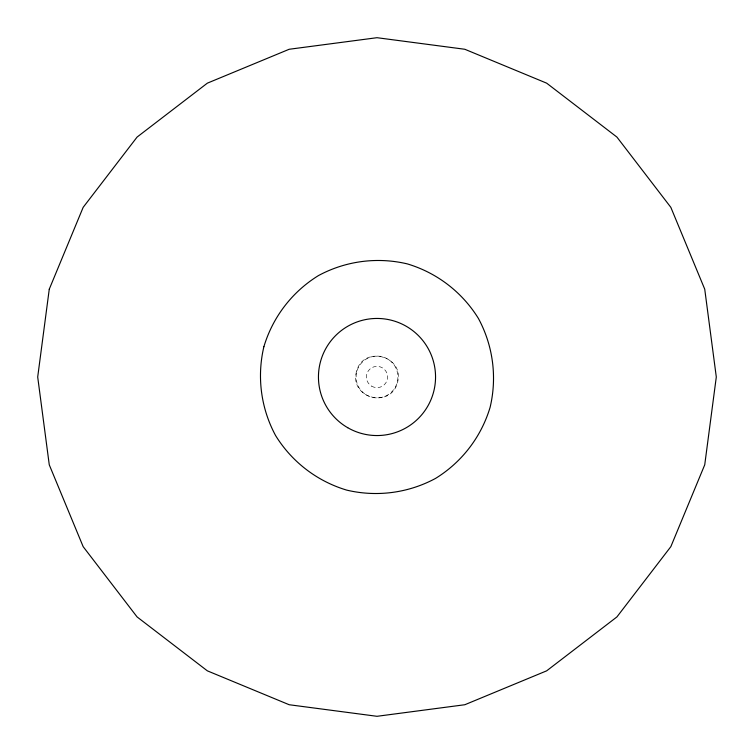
<?xml version="1.0" encoding="UTF-8"?>
<svg xmlns="http://www.w3.org/2000/svg" width="754" height="754" viewBox="0 0 754 754"><rect width="100%" height="100%" fill="white"/><g stroke="black" fill="none" stroke-linecap="round" stroke-linejoin="round"><path stroke-width="0.57" stroke-dasharray="3.77 2.83" d="M356.472 371.496C349.055 398.084 390.657 409.224 397.528 382.504C404.945 355.916 363.343 344.776 356.472 371.496M371.684 386.199A10.631 10.631 0 0 0 387.631 377A10.631 10.631 0 0 0 371.684 367.801A10.631 10.631 0 0 0 371.684 386.199M366.538 395.115A20.924 20.924 0 0 0 397.923 377A20.924 20.924 0 0 0 366.538 358.885A20.924 20.924 0 0 0 366.538 395.115"/><path stroke-width="1.13" d="M49.264 289.187L37.7 377L49.264 464.813L83.157 546.65L137.077 616.923L207.35 670.843L289.187 704.736L377 716.3L464.813 704.736L546.65 670.843L616.923 616.923L670.843 546.65L704.736 464.813L716.3 377L704.736 289.187L670.843 207.35L616.923 137.077L546.65 83.157L464.813 49.264L377 37.7L289.187 49.264L207.35 83.157L137.077 137.077L83.157 207.35L49.264 289.187M263.891 346.689C256.756 376.764 260.912 408.348 275.587 435.548C291.807 461.863 317.085 481.25 346.689 490.109C376.764 497.244 408.348 493.088 435.548 478.413C461.863 462.193 481.25 436.915 490.109 407.311C497.244 377.236 493.088 345.652 478.413 318.452C462.193 292.137 436.915 272.75 407.311 263.891C377.236 256.756 345.652 260.912 318.452 275.587C292.137 291.807 272.75 317.085 263.891 346.689M347.726 427.707A58.548 58.548 0 0 0 435.548 377A58.548 58.548 0 0 0 347.726 326.293A58.548 58.548 0 0 0 347.726 427.707"/></g></svg>
